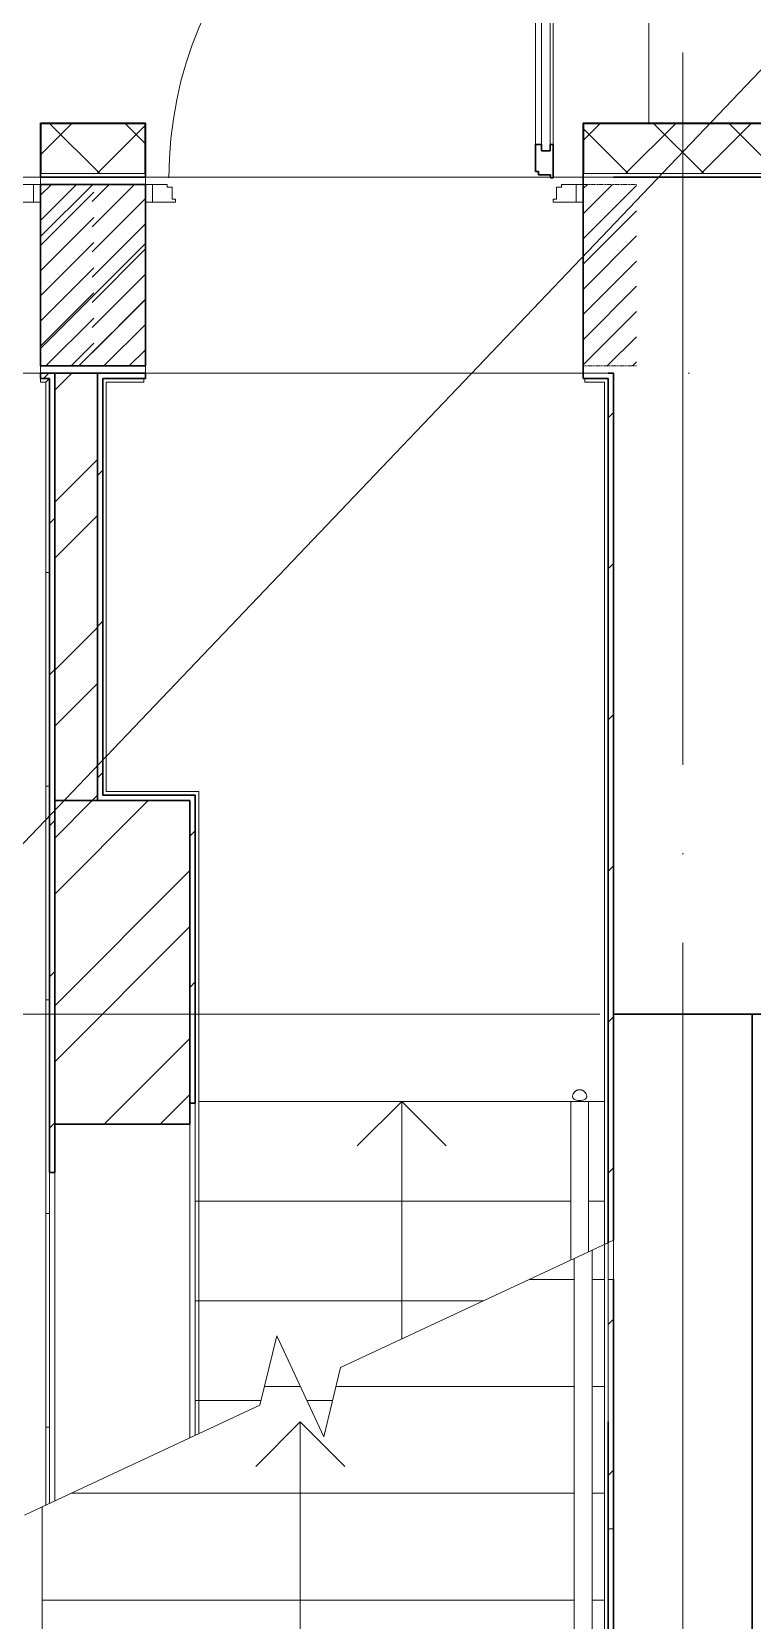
# Model space of a CAD drawing. Header units: millimetres. Extents: x -87434 to 499450, y -468665 to 122144.
# Drawn here: x -19687 to -17663, y -7045 to -2585 of the extents above; entities that cross this region are included whole.
import ezdxf

# ---------------------------------------------------------------- set-up
doc = ezdxf.new("R2010")
doc.units = ezdxf.units.MM
doc.linetypes.add('ADSK_Линия сетки', pattern=[25, 20, -2.5, 0, -2.5])
doc.linetypes.add('ADSK_Штриховая_ш2 п1_5', pattern=[4.5, 3, -1.5])
for name, color, linetype, lineweight in [('Двери', 252, 'Continuous', 9), ('Лестницы', 252, 'Continuous', 9), ('Линии', 252, 'Continuous', 9), ('Ограждение', 252, 'Continuous', 9), ('Оси', 252, 'Continuous', 9), ('Перекрытие', 252, 'Continuous', 18), ('Стены внутренние', 7, 'Continuous', 18), ('Стены наружные', 7, 'Continuous', 18), ('Стены штриховка', 252, 'Continuous', 9), ('Стрелки вверх', 252, 'Continuous', 18)]:
    doc.layers.add(name, color=color, linetype=linetype, lineweight=lineweight)
doc.layers.add('Двери открывание', color=7, linetype='Continuous', lineweight=9, true_color=0xc0c0c0)
doc.layers.add('Радиофикация', color=7, linetype='Continuous')

# ---------------------------------------------------------------- blocks, each defined once
blk = doc.blocks.new('1 этаж')
at = {"layer": 'Двери', "lineweight": 18, "true_color": 0x636466}
h = blk.add_hatch(dxfattribs=at)
h.set_pattern_fill('FP_2', color=251, style=0, pattern_type=2)
h.set_pattern_definition([(45, (-20735.8, -3268.73), (-35.3553, 35.3553), [])])
h.paths.add_polyline_path([(-19510.8, -3523.7), (-19510.8, -3013.7), (-19660.8, -3013.7), (-19660.8, -3523.7)])
h.paths.add_polyline_path([(-21560.8, -3523.7), (-21561.7, -3013.7), (-21710.8, -3013.7), (-21710.8, -3523.7), (-21561.7, -3523.7)])
h = blk.add_hatch(dxfattribs=at)
h.set_pattern_fill('FP_2', color=251, style=0, pattern_type=2)
h.set_pattern_definition([(45, (-18875.8, -3268.73), (-35.3553, 35.3553), [])])
h.paths.add_polyline_path([(-17985.8, -3523.7), (-17985.8, -3013.7), (-18135.8, -3013.7), (-18135.8, -3523.7)])
h.paths.add_polyline_path([(-19409.1, -3523.7), (-19365.8, -3523.7), (-19365.8, -3013.7), (-19515.8, -3013.7), (-19515.8, -3523.7)])
at = {"layer": 'Ограждение', "true_color": 0x636466}
h = blk.add_hatch(dxfattribs=at)
h.set_pattern_fill('FP_25', color=251, style=0, pattern_type=2)
h.set_pattern_definition([(0, (-32119.8, 96), (0, 600), []), (90, (-32119.8, 96), (-600, 4e-14), [])])
h.paths.add_polyline_path([(-19645.8, -6722.1), (-19635.8, -6717.5), (-19635.8, -3558.7), (-19645.8, -3568.7), (-19645.8, -6688.7)])
at = {"layer": 'Двери', "color": 251, "true_color": 0x636466}
for p, q in [((-18269.8, -1991.7), (-18269.8, -2901.7)), ((-18252.8, -2919.7), (-18252.8, -1973.7)), ((-18228.8, -1973.7), (-18228.8, -2919.7)), ((-18219.8, -2901.7), (-18219.8, -1991.7)), ((-18228.8, -2919.7), (-18252.8, -2919.7)), ((-19680.8, -3013.7), (-19729.8, -3013.7)), ((-19660.8, -3013.7), (-19680.8, -3013.7)), ((-19680.8, -3013.7), (-19680.8, -3063.7)), ((-19680.8, -3063.7), (-19680.8, -3013.7)), ((-19660.8, -3063.7), (-19660.8, -3013.7)), ((-19365.8, -3013.7), (-19365.8, -3063.7)), ((-19345.8, -3013.7), (-19365.8, -3013.7)), ((-19345.8, -3063.7), (-19345.8, -3013.7)), ((-19304.8, -3013.7), (-19345.8, -3013.7)), ((-19345.8, -3013.7), (-19345.8, -3063.7)), ((-19304.8, -3021.7), (-19304.8, -3013.7)), ((-19290.8, -3021.7), (-19304.8, -3021.7)), ((-19290.8, -3055.7), (-19290.8, -3021.7)), ((-18196.8, -3021.7), (-18210.8, -3021.7)), ((-18210.8, -3021.7), (-18210.8, -3055.7)), ((-18196.8, -3013.7), (-18196.8, -3021.7)), ((-18155.8, -3013.7), (-18196.8, -3013.7)), ((-18135.8, -3013.7), (-18155.8, -3013.7)), ((-18155.8, -3013.7), (-18155.8, -3063.7)), ((-18155.8, -3063.7), (-18155.8, -3013.7)), ((-18135.8, -3063.7), (-18135.8, -3013.7)), ((-19752.8, -3063.7), (-19680.8, -3063.7)), ((-19680.8, -3063.7), (-19660.8, -3063.7)), ((-19365.8, -3063.7), (-19345.8, -3063.7)), ((-19345.8, -3063.7), (-19281.8, -3063.7)), ((-19281.8, -3055.7), (-19290.8, -3055.7)), ((-19281.8, -3063.7), (-19281.8, -3055.7)), ((-18210.8, -3055.7), (-18219.8, -3055.7)), ((-18219.8, -3055.7), (-18219.8, -3063.7)), ((-18219.8, -3063.7), (-18155.8, -3063.7)), ((-18155.8, -3063.7), (-18135.8, -3063.7))]:
    blk.add_line(p, q, dxfattribs=at)
at = {"layer": 'Двери', "color": 251, "lineweight": 30, "true_color": 0x636466}
for p, q in [((-18269.8, -2901.7), (-18269.8, -2977.7)), ((-18269.8, -2901.7), (-18252.8, -2901.7)), ((-18252.8, -2901.7), (-18252.8, -2919.7)), ((-18252.8, -2919.7), (-18228.8, -2919.7)), ((-18228.8, -2901.7), (-18219.8, -2901.7)), ((-18228.8, -2919.7), (-18228.8, -2901.7)), ((-18219.8, -2995.7), (-18219.8, -2901.7)), ((-18269.8, -2977.7), (-18261.8, -2977.7)), ((-18261.8, -2977.7), (-18261.8, -2986.7)), ((-18261.8, -2986.7), (-18227.8, -2986.7)), ((-18227.8, -2986.7), (-18227.8, -2995.7)), ((-18227.8, -2995.7), (-18219.8, -2995.7))]:
    blk.add_line(p, q, dxfattribs=at)
at = {"layer": 'Двери', "color": 251, "linetype": 'ADSK_Штриховая_ш2 п1_5', "true_color": 0x636466}
for p, q in [((-19510.8, -3013.7), (-19660.8, -3013.7)), ((-19660.8, -3013.7), (-19660.8, -3523.7)), ((-19365.8, -3013.7), (-19515.8, -3013.7)), ((-19365.8, -3523.7), (-19365.8, -3013.7)), ((-17985.8, -3013.7), (-18135.8, -3013.7)), ((-18135.8, -3013.7), (-18135.8, -3523.7)), ((-19660.8, -3523.7), (-19510.8, -3523.7)), ((-19515.8, -3523.7), (-19365.8, -3523.7)), ((-18135.8, -3523.7), (-17985.8, -3523.7))]:
    blk.add_line(p, q, dxfattribs=at)
at = {"layer": 'Двери открывание', "color": 251, "true_color": 0x636466}
blk.add_arc((-18201.8, -2995.7), 1098, 90.9393, 180, dxfattribs=at)
at = {"layer": 'Лестницы', "color": 251, "true_color": 0x636466}
for p, q in [((-19215.8, -5588.7), (-18170.8, -5588.7)), ((-18120.8, -5588.7), (-18075.8, -5588.7)), ((-19225.8, -5868.7), (-18170.8, -5868.7)), ((-19225.8, -5868.7), (-18170.8, -5868.7)), ((-18120.8, -5868.7), (-18075.8, -5868.7)), ((-18120.8, -5868.7), (-18075.8, -5868.7)), ((-18050.8, -5978.4), (-18110.8, -6006.4)), ((-18050.8, -6088.7), (-18050.8, -5978.4)), ((-18160.8, -6029.7), (-18817.5, -6335.9)), ((-18287.4, -6088.7), (-18160.8, -6088.7)), ((-18287.4, -6088.7), (-18160.8, -6088.7)), ((-18110.8, -6088.7), (-18075.8, -6088.7)), ((-18110.8, -6088.7), (-18075.8, -6088.7)), ((-18065.8, -6088.7), (-18050.8, -6088.7)), ((-18065.8, -6088.7), (-18050.8, -6088.7)), ((-19225.8, -6148.7), (-18416.1, -6148.7)), ((-19225.8, -6148.7), (-18416.1, -6148.7)), ((-18996.8, -6247.1), (-19044.1, -6441.6)), ((-18864.8, -6530.3), (-18996.8, -6247.1)), ((-18817.5, -6335.9), (-18864.8, -6530.3)), ((-19031.3, -6388.7), (-18930.8, -6388.7)), ((-19031.3, -6388.7), (-18930.8, -6388.7)), ((-18830.4, -6388.7), (-18160.8, -6388.7)), ((-18830.4, -6388.7), (-18160.8, -6388.7)), ((-18110.8, -6388.7), (-18075.8, -6388.7)), ((-18110.8, -6388.7), (-18075.8, -6388.7)), ((-19044.1, -6441.6), (-19655.8, -6726.8)), ((-19225.8, -6428.7), (-19041, -6428.7)), ((-19225.8, -6428.7), (-19041, -6428.7)), ((-18912.1, -6428.7), (-18840.1, -6428.7)), ((-18912.1, -6428.7), (-18840.1, -6428.7)), ((-19574.2, -6688.7), (-18160.8, -6688.7)), ((-19574.2, -6688.7), (-18160.8, -6688.7)), ((-18110.8, -6688.7), (-18075.8, -6688.7)), ((-18110.8, -6688.7), (-18075.8, -6688.7)), ((-19655.8, -6988.7), (-18160.8, -6988.7)), ((-19655.8, -6988.7), (-18160.8, -6988.7)), ((-18110.8, -6988.7), (-18075.8, -6988.7)), ((-18110.8, -6988.7), (-18075.8, -6988.7))]:
    blk.add_line(p, q, dxfattribs=at)
at = {"layer": 'Линии', "color": 251, "ltscale": 100, "true_color": 0x636466}
for p, q in [((-18269.4, -3543.7), (-18050.8, -3543.7)), ((-18050.8, -3543.7), (-18050.8, -4143.7))]:
    blk.add_line(p, q, dxfattribs=at)
at = {"layer": 'Ограждение', "color": 251, "true_color": 0x636466}
for p, q in [((-19660.8, -3568.7), (-19660.8, -3558.7)), ((-19635.8, -3558.7), (-19645.8, -3568.7)), ((-19645.8, -3568.7), (-19635.8, -3558.7)), ((-19370.8, -3558.7), (-19370.8, -3568.7)), ((-18130.8, -3568.7), (-18130.8, -3558.7)), ((-19660.8, -3568.7), (-19645.8, -3568.7)), ((-19645.8, -3568.7), (-19645.8, -6722.1)), ((-19475.8, -3568.7), (-19475.8, -4718.7)), ((-19370.8, -3568.7), (-19475.8, -3568.7)), ((-18075.8, -3568.7), (-18130.8, -3568.7)), ((-18075.8, -5588.7), (-18075.8, -3568.7)), ((-19475.8, -4718.7), (-19215.8, -4718.7)), ((-19215.8, -4718.7), (-19215.8, -5588.7)), ((-19215.8, -5588.7), (-19215.8, -6521.6)), ((-18170.8, -5588.7), (-18170.8, -6034.3)), ((-18170.8, -5588.7), (-18120.8, -5588.7)), ((-18170.8, -6034.3), (-18170.8, -5588.7)), ((-18120.8, -6011), (-18120.8, -5588.7)), ((-18120.8, -6011), (-18120.8, -5588.7)), ((-18075.8, -5990), (-18075.8, -5588.7)), ((-18110.8, -6006.4), (-18160.8, -6029.7)), ((-18110.8, -9088.7), (-18110.8, -6006.4)), ((-18065.8, -5985.4), (-18075.8, -5990)), ((-18075.8, -9088.7), (-18075.8, -5990)), ((-18065.8, -6488.7), (-18065.8, -5985.4)), ((-18160.8, -9088.7), (-18160.8, -6029.7)), ((-19655.8, -6726.8), (-19705.8, -6750.1)), ((-19655.8, -8788.7), (-19655.8, -6726.8))]:
    blk.add_line(p, q, dxfattribs=at)
at = {"layer": 'Ограждение', "color": 251, "true_color": 0x636466, "flags": 128}
for points in [[(-18165.8, -5575.8), (-18165.7, -5574.3), (-18165.6, -5572.8), (-18165.3, -5571.3), (-18164.9, -5569.9), (-18164.4, -5568.5), (-18163.9, -5567.3), (-18163.3, -5566.1), (-18162.6, -5565), (-18162, -5564), (-18161.3, -5563.2), (-18160.6, -5562.4), (-18159.9, -5561.6), (-18159.2, -5561), (-18158.5, -5560.4), (-18157.8, -5559.9), (-18157.2, -5559.4), (-18156.6, -5559), (-18155.9, -5558.6), (-18155.3, -5558.3), (-18154.8, -5558), (-18154.2, -5557.7), (-18153.6, -5557.4), (-18153.1, -5557.2), (-18152.6, -5557), (-18152.1, -5556.9), (-18151.6, -5556.7), (-18151.1, -5556.6), (-18150.6, -5556.4), (-18150.2, -5556.3), (-18149.7, -5556.2), (-18149.3, -5556.1), (-18148.9, -5556.1), (-18148.4, -5556), (-18148, -5556), (-18147.6, -5555.9), (-18147.2, -5555.9), (-18146.7, -5555.9), (-18146.3, -5555.8), (-18145.9, -5555.8), (-18145.8, -5555.8)], [(-18125.8, -5575.8), (-18125.9, -5574.3), (-18126, -5572.8), (-18126.3, -5571.3), (-18126.7, -5569.9), (-18127.2, -5568.5), (-18127.7, -5567.3), (-18128.3, -5566.1), (-18129, -5565), (-18129.6, -5564), (-18130.3, -5563.2), (-18131, -5562.4), (-18131.7, -5561.6), (-18132.4, -5561), (-18133.1, -5560.4), (-18133.8, -5559.9), (-18134.4, -5559.4), (-18135.1, -5559), (-18135.7, -5558.6), (-18136.3, -5558.3), (-18136.8, -5558), (-18137.4, -5557.7), (-18138, -5557.4), (-18138.5, -5557.2), (-18139, -5557), (-18139.5, -5556.9), (-18140, -5556.7), (-18140.5, -5556.6), (-18141, -5556.4), (-18141.4, -5556.3), (-18141.9, -5556.2), (-18142.3, -5556.1), (-18142.8, -5556.1), (-18143.2, -5556), (-18143.6, -5556), (-18144, -5555.9), (-18144.4, -5555.9), (-18144.9, -5555.9), (-18145.3, -5555.8), (-18145.7, -5555.8), (-18145.8, -5555.8)], [(-18147.8, -5588.7), (-18145.8, -5588.7), (-18143.8, -5588.7)]]:
    blk.add_lwpolyline(points, dxfattribs=at)
at = {"layer": 'Ограждение', "color": 251, "true_color": 0x636466}
for start_param, end_param in [(2.98122, 4.712389), (4.712389, 6.464546)]:
    blk.add_ellipse((-18145.8, -5575.8), major_axis=(20, 0), ratio=0.515534, start_param=start_param, end_param=end_param, dxfattribs=at)
at = {"layer": 'Оси', "color": 251, "linetype": 'ADSK_Линия сетки', "ltscale": 100, "true_color": 0x636466}
for p, q in [((-17855.8, -2643.7), (-17855.8, -33769.9)), ((4411.5, -3543.7), (-72528.1, -3543.7)), ((4411.5, -5343.7), (-72528.1, -5343.7))]:
    blk.add_line(p, q, dxfattribs=at)
at = {"layer": 'Перекрытие', "color": 251, "ltscale": 100, "true_color": 0x636466}
for p, q in [((-17951, -2841.7), (-17951, -891.7)), ((-19752.8, -2993.7), (-19660.8, -2993.7)), ((-19365.8, -2993.7), (-18227.8, -2993.7)), ((-18219.8, -2993.7), (-18135.8, -2993.7)), ((-19660.8, -3543.7), (-21560.8, -3543.7)), ((-18135.8, -3543.7), (-19365.8, -3543.7)), ((-19215.8, -5588.7), (-18170.8, -5588.7)), ((-18120.8, -5588.7), (-18075.8, -5588.7))]:
    blk.add_line(p, q, dxfattribs=at)
at = {"layer": 'Стены внутренние', "color": 251, "lineweight": 30, "true_color": 0x636466}
for p, q in [((-19365.8, -2841.7), (-19660.8, -2841.7)), ((-19660.8, -2841.7), (-19660.8, -2983.7)), ((-19365.8, -2983.7), (-19365.8, -2841.7)), ((-17348.8, -2841.7), (-18135.8, -2841.7)), ((-18135.8, -2841.7), (-18135.8, -2983.7)), ((-18135.8, -2993.7), (-18135.8, -3543.7)), ((-17500.8, -2993.7), (-18050.8, -2993.7)), ((-18050.8, -3543.7), (-18050.8, -5978.4)), ((-18050.8, -3543.7), (-18050.8, -3543.7)), ((-17660.8, -5343.7), (-18050.8, -5343.7)), ((-17660.8, -11348.7), (-17660.8, -5343.7)), ((-18050.8, -6088.7), (-18050.8, -10738.7))]:
    blk.add_line(p, q, dxfattribs=at)
at = {"layer": 'Стены внутренние', "color": 251, "linetype": 'Continuous', "lineweight": 9, "true_color": 0x636466}
for p, q in [((-19658.8, -2928.6), (-19573.9, -2843.7)), ((-19494.2, -2983.7), (-19634.2, -2843.7)), ((-19501.8, -2983.7), (-19367.8, -2849.7)), ((-19367.8, -2897.9), (-19422, -2843.7)), ((-18133.8, -2888.5), (-18089, -2843.7)), ((-18016.9, -2983.7), (-17876.9, -2843.7)), ((-17797.1, -2983.7), (-17937.1, -2843.7)), ((-17804.7, -2983.7), (-17664.7, -2843.7)), ((-17585, -2983.7), (-17725, -2843.7)), ((-17686.9, -2841.7), (-17688, -2843.7)), ((-18009.2, -2983.7), (-18133.8, -2859.2)), ((-19366.8, -2983.7), (-19367.8, -2982))]:
    blk.add_line(p, q, dxfattribs=at)
at = {"layer": 'Стены внутренние', "color": 251, "true_color": 0x636466}
for p, q in [((-19660.8, -2993.7), (-19660.8, -3013.7)), ((-19365.8, -3013.7), (-19365.8, -2993.7)), ((-18050.8, -2993.7), (-18135.8, -2993.7)), ((-19660.8, -3523.7), (-19660.8, -3543.7)), ((-19365.8, -3543.7), (-19365.8, -3523.7)), ((-18135.8, -3543.7), (-18065.8, -3543.7))]:
    blk.add_line(p, q, dxfattribs=at)
at = {"layer": 'Стены наружные', "color": 251, "lineweight": 30, "true_color": 0x636466}
for p, q in [((-19660.8, -2983.7), (-19660.8, -2993.7)), ((-19365.8, -2993.7), (-19365.8, -2983.7)), ((-18135.8, -2983.7), (-18135.8, -2993.7)), ((-19660.8, -2993.7), (-19365.8, -2993.7)), ((-19365.8, -3013.7), (-19660.8, -3013.7)), ((-19660.8, -3013.7), (-19660.8, -3523.7)), ((-19365.8, -3523.7), (-19365.8, -3013.7)), ((-19660.8, -3523.7), (-19365.8, -3523.7)), ((-19660.8, -3543.7), (-19660.8, -3558.7)), ((-19365.8, -3543.7), (-19660.8, -3543.7)), ((-19660.8, -3558.7), (-19635.8, -3558.7)), ((-19635.8, -3558.7), (-19635.8, -5788)), ((-19620.8, -5788), (-19620.8, -3543.7)), ((-19500.8, -4743.7), (-19500.8, -3543.7)), ((-19485.8, -3558.7), (-19365.8, -3558.7)), ((-19485.8, -4728.7), (-19485.8, -3558.7)), ((-19365.8, -3558.7), (-19365.8, -3543.7)), ((-18135.8, -3543.7), (-18135.8, -3558.7)), ((-18135.8, -3558.7), (-18065.8, -3558.7)), ((-18050.8, -3543.7), (-18065.8, -3543.7)), ((-18065.8, -3558.7), (-18065.8, -5985.4)), ((-18050.8, -5978.4), (-18050.8, -3543.7)), ((-19240.8, -4743.7), (-19620.8, -4743.7)), ((-19225.8, -4728.7), (-19485.8, -4728.7)), ((-19240.8, -4743.7), (-19240.8, -5652.7)), ((-19225.8, -5593.3), (-19225.8, -4728.7)), ((-17500.8, -5343.7), (-17660.8, -5343.7)), ((-19240.8, -5593.3), (-19225.8, -5593.3)), ((-19620.8, -5652.7), (-19240.8, -5652.7)), ((-19635.8, -5788), (-19620.8, -5788)), ((-18050.8, -10738.7), (-18050.8, -6088.7)), ((-18065.8, -6488.1), (-18065.8, -10723.7))]:
    blk.add_line(p, q, dxfattribs=at)
at = {"layer": 'Стены наружные', "color": 251, "linetype": 'Continuous', "lineweight": 9, "true_color": 0x636466}
for p, q in [((-19660.8, -3160.4), (-19514.1, -3013.7)), ((-19660.8, -3474.7), (-19365.8, -3179.7)), ((-19552.6, -3523.7), (-19365.8, -3336.9)), ((-19652.5, -3558.7), (-19637.5, -3543.7)), ((-19620.8, -3591.9), (-19572.6, -3543.7)), ((-18065.8, -3669.1), (-18050.8, -3654.1)), ((-19620.8, -3906.2), (-19500.8, -3786.2)), ((-19500.8, -3831.3), (-19485.8, -3816.3)), ((-19635.8, -3966.3), (-19620.8, -3951.3)), ((-19620.8, -4063.4), (-19500.8, -3943.4)), ((-18065.8, -4093.3), (-18050.8, -4078.3)), ((-19620.8, -4377.7), (-19500.8, -4257.7)), ((-19500.8, -4255.5), (-19485.8, -4240.5)), ((-19635.8, -4390.5), (-19620.8, -4375.5)), ((-19620.8, -4534.8), (-19500.8, -4414.8)), ((-18065.8, -4517.6), (-18050.8, -4502.6)), ((-19500.8, -4679.8), (-19485.8, -4664.8)), ((-19620.8, -4849.1), (-19515.4, -4743.7)), ((-19620.8, -5006.3), (-19358.3, -4743.7)), ((-19515.4, -4743.7), (-19500.8, -4729.1)), ((-19635.8, -4814.8), (-19620.8, -4799.8)), ((-19240.8, -4844.1), (-19225.8, -4829.1)), ((-19620.8, -5320.6), (-19240.8, -4940.6)), ((-18065.8, -4941.9), (-18050.8, -4926.9)), ((-19620.8, -5477.7), (-19240.8, -5097.7)), ((-19635.8, -5239.1), (-19620.8, -5224.1)), ((-19240.8, -5268.3), (-19225.8, -5253.3)), ((-18065.8, -5366.1), (-18050.8, -5351.1)), ((-19481.4, -5652.7), (-19240.8, -5412.1)), ((-19324.3, -5652.7), (-19240.8, -5569.2)), ((-19635.8, -5663.3), (-19620.8, -5648.3)), ((-18065.8, -5790.4), (-18050.8, -5775.4)), ((-18065.8, -6214.7), (-18050.8, -6199.7)), ((-18065.8, -6638.9), (-18050.8, -6623.9))]:
    blk.add_line(p, q, dxfattribs=at)
at = {"layer": 'Стены наружные', "color": 251, "true_color": 0x636466}
for p, q in [((-19225.8, -5593.3), (-19225.8, -6526.3)), ((-19240.8, -5652.7), (-19240.8, -6533.3)), ((-19635.8, -6717.5), (-19635.8, -5788)), ((-19620.8, -5788), (-19620.8, -6710.5))]:
    blk.add_line(p, q, dxfattribs=at)
at = {"layer": 'Стены штриховка', "color": 251, "true_color": 0x636466}
for p, q in [((-19367.8, -2843.7), (-19658.8, -2843.7)), ((-19658.8, -2843.7), (-19658.8, -2983.7)), ((-19367.8, -2983.7), (-19367.8, -2843.7)), ((-18133.8, -2843.7), (-18133.8, -2983.7)), ((-17348.8, -2843.7), (-18133.8, -2843.7)), ((-19660.8, -2983.7), (-19365.8, -2983.7)), ((-18135.8, -2983.7), (-17500.8, -2983.7)), ((-18065.8, -6788.7), (-18050.8, -6788.7))]:
    blk.add_line(p, q, dxfattribs=at)
at = {"layer": 'Стрелки вверх', "color": 251, "true_color": 0x636466}
for p, q in [((-18645.8, -5588.7), (-18770.8, -5713.7)), ((-18645.8, -5868.7), (-18645.8, -5588.7)), ((-18645.8, -5588.7), (-18520.8, -5713.7)), ((-18645.8, -6148.7), (-18645.8, -5868.7)), ((-18645.8, -6255.8), (-18645.8, -6148.7)), ((-18930.8, -6488.7), (-19055.8, -6613.7)), ((-18930.8, -6688.7), (-18930.8, -6488.7)), ((-18930.8, -6488.7), (-18805.8, -6613.7)), ((-18930.8, -6988.7), (-18930.8, -6688.7)), ((-18930.8, -7288.7), (-18930.8, -6988.7))]:
    blk.add_line(p, q, dxfattribs=at)

msp = doc.modelspace()

# ---------------------------------------------------------------- linework, layer by layer
at = {"layer": 'Радиофикация', "color": 7, "lineweight": 9}
msp.add_lwpolyline([(-24075.48619, -9435.22118), (-12657.54518, 2526.50436), (-7900.54518, 2526.50436)], dxfattribs=at)

# ---------------------------------------------------------------- block references
msp.add_blockref('1 этаж', (-2, 0))

doc.saveas('drawing.dxf')
